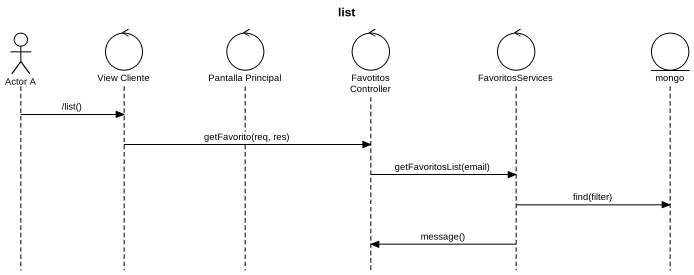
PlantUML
@startuml
title list
hide footbox
actor "Actor A" as Actor_A
control "View Cliente" as View_Cliente
control "Pantalla Principal" as Pantalla_Principal
control FavotitosController
control FavoritosServices
entity mongo

Actor_A -> View_Cliente : /list()
View_Cliente -> FavotitosController : getFavorito(req, res)
FavotitosController -> FavoritosServices : getFavoritosList(email)
FavoritosServices -> mongo : find(filter)
FavoritosServices -> FavotitosController : message()
@enduml
